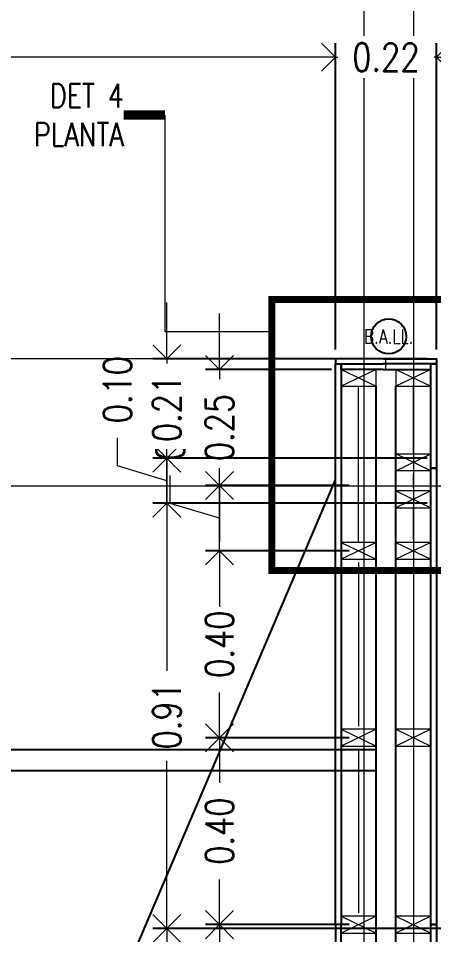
# Model space of a CAD drawing. Header units: metres. Extents: x -2 to 690, y -116 to 73.
# Drawn here: x 462.953 to 463.841, y 49.24 to 51.201 of the extents above; entities that cross this region are included whole.
import ezdxf

# ---------------------------------------------------------------- set-up
doc = ezdxf.new("R2010")
doc.units = ezdxf.units.M
doc.header["$LTSCALE"] = 5
doc.header["$MEASUREMENT"] = 0
doc.layers.get('0').update_dxf_attribs({"color": 30})
doc.layers.get('DEFPOINTS').update_dxf_attribs({"color": 210})
doc.layers.add('_AUX', color=210, linetype='Continuous', lineweight=18, plot=False)
for name, color, linetype, lineweight in [('A-ANNO-DIMS', 3, 'Continuous', 18), ('A-ANNO-SYMB', 3, 'Continuous', 18), ('A-ANNO-TEXT', 3, 'Continuous', 18), ('A-DETL-MCUT', 4, 'Continuous', 25), ('A-ELEV-IDEN', 3, 'Continuous', 18), ('A-ELEV-MBE2', 4, 'Continuous', 25), ('A-WALL-PATT', 8, 'Continuous', 18), ('A-WALL-STUD', 3, 'Continuous', 18)]:
    doc.layers.add(name, color=color, linetype=linetype, lineweight=lineweight)
doc.styles.add('E-ROMANS', font='romans.shx', dxfattribs={"width": 0.8})
doc.dimstyles.new('E-0050_ARW_12', dxfattribs={"dimscale": 0.001, "dimtxt": 60, "dimasz": 60, "dimexe": 30, "dimexo": 20, "dimgap": 30, "dimtad": 0, "dimzin": 0, "dimdsep": 46, "dimtxsty": 'E-ROMANS', "dimblk": 'OPEN90', "dimcen": 30, "dimclrd": 256, "dimclre": 256, "dimclrt": 256, "dimadec": 0, "dimazin": 0, "dimtfac": 1, "dimtmove": 1, "dimatfit": 3, "dimldrblk": 'OPEN90', "dimfxl": 1, "dimtfill": 1, "dimtolj": 1, "dimtzin": 0, "dimlwd": -1, "dimarcsym": 0})

# ---------------------------------------------------------------- blocks, each defined once
blk = doc.blocks.new('_Open90')
at = {"color": 0, "linetype": 'ByBlock', "lineweight": -2}
for p, q in [((-0.5, 0.5), (0, 0)), ((0, 0), (-1, 0)), ((0, 0), (-0.5, -0.5))]:
    blk.add_line(p, q, dxfattribs=at)
blk = doc.blocks.new('*D671')
at = {"layer": 'A-ANNO-DIMS', "lineweight": -2, "transparency": 16777216}
for p, q in [((463.66, 49.2615), (463.3526, 49.2615)), ((463.66, 48.8615), (463.3526, 48.8615))]:
    blk.add_line(p, q, dxfattribs=at)
at = {"layer": 'A-ANNO-DIMS', "transparency": 16777216}
for p, q in [((463.3826, 49.2015), (463.3826, 49.1647)), ((463.3826, 48.9215), (463.3826, 48.9584))]:
    blk.add_line(p, q, dxfattribs=at)
at = {"layer": 'DEFPOINTS', "color": 0, "transparency": 16777216}
for p in [(463.3826, 49.2615), (463.68, 49.2615), (463.68, 48.8615)]:
    blk.add_point(p, dxfattribs=at)
at = {"layer": 'A-ANNO-DIMS', "transparency": 16777216, "xscale": 0.06, "yscale": 0.06, "zscale": 0.06}
for p, rotation in [((463.3826, 49.2615), 90), ((463.3826, 48.8615), 270)]:
    blk.add_blockref('_Open90', p, dxfattribs=dict(at, rotation=rotation))
at = {"layer": 'A-ANNO-DIMS', "transparency": 16777216, "insert": (463.3826, 49.0615), "char_height": 0.06, "attachment_point": 5, "rotation": 90, "style": 'E-ROMANS', "bg_fill": 3, "box_fill_scale": 1.25, "bg_fill_color": 256, "bg_fill_true_color": 13158600, "bg_fill_transparency": 0}
blk.add_mtext('\\A1;0.40', dxfattribs=at)
blk = doc.blocks.new('*D672')
at = {"layer": 'A-ANNO-DIMS', "lineweight": -2, "transparency": 16777216}
for p, q in [((463.66, 49.6615), (463.3526, 49.6615)), ((463.66, 49.2615), (463.3526, 49.2615))]:
    blk.add_line(p, q, dxfattribs=at)
at = {"layer": 'A-ANNO-DIMS', "transparency": 16777216}
for p, q in [((463.3826, 49.6015), (463.3826, 49.5647)), ((463.3826, 49.3215), (463.3826, 49.3584))]:
    blk.add_line(p, q, dxfattribs=at)
at = {"layer": 'DEFPOINTS', "color": 0, "transparency": 16777216}
for p in [(463.3826, 49.6615), (463.68, 49.6615), (463.68, 49.2615)]:
    blk.add_point(p, dxfattribs=at)
at = {"layer": 'A-ANNO-DIMS', "transparency": 16777216, "xscale": 0.06, "yscale": 0.06, "zscale": 0.06}
for p, rotation in [((463.3826, 49.6615), 90), ((463.3826, 49.2615), 270)]:
    blk.add_blockref('_Open90', p, dxfattribs=dict(at, rotation=rotation))
at = {"layer": 'A-ANNO-DIMS', "transparency": 16777216, "insert": (463.3826, 49.4615), "char_height": 0.06, "attachment_point": 5, "rotation": 90, "style": 'E-ROMANS', "bg_fill": 3, "box_fill_scale": 1.25, "bg_fill_color": 256, "bg_fill_true_color": 13158600, "bg_fill_transparency": 0}
blk.add_mtext('\\A1;0.40', dxfattribs=at)
blk = doc.blocks.new('*D673')
at = {"layer": 'A-ANNO-DIMS', "lineweight": -2, "transparency": 16777216}
for p, q in [((463.66, 50.0615), (463.3526, 50.0615)), ((463.66, 49.6615), (463.3526, 49.6615))]:
    blk.add_line(p, q, dxfattribs=at)
at = {"layer": 'A-ANNO-DIMS', "transparency": 16777216}
for p, q in [((463.3826, 50.0015), (463.3826, 49.9647)), ((463.3826, 49.7215), (463.3826, 49.7584))]:
    blk.add_line(p, q, dxfattribs=at)
at = {"layer": 'DEFPOINTS', "color": 0, "transparency": 16777216}
for p in [(463.3826, 50.0615), (463.68, 50.0615), (463.68, 49.6615)]:
    blk.add_point(p, dxfattribs=at)
at = {"layer": 'A-ANNO-DIMS', "transparency": 16777216, "xscale": 0.06, "yscale": 0.06, "zscale": 0.06}
for p, rotation in [((463.3826, 50.0615), 90), ((463.3826, 49.6615), 270)]:
    blk.add_blockref('_Open90', p, dxfattribs=dict(at, rotation=rotation))
at = {"layer": 'A-ANNO-DIMS', "transparency": 16777216, "insert": (463.3826, 49.8615), "char_height": 0.06, "attachment_point": 5, "rotation": 90, "style": 'E-ROMANS', "bg_fill": 3, "box_fill_scale": 1.25, "bg_fill_color": 256, "bg_fill_true_color": 13158600, "bg_fill_transparency": 0}
blk.add_mtext('\\A1;0.40', dxfattribs=at)
blk = doc.blocks.new('*D674')
at = {"layer": 'A-ANNO-DIMS', "transparency": 16777216}
for p, q in [((463.3826, 50.261), (463.3826, 50.321)), ((463.2776, 50.1628), (463.2776, 50.2228)), ((463.3826, 50.0615), (463.3826, 50.201)), ((463.3826, 50.0615), (463.3826, 50.201)), ((463.3826, 50.1313), (463.2776, 50.1628)), ((463.3826, 50.0015), (463.3826, 49.9415))]:
    blk.add_line(p, q, dxfattribs=at)
at = {"layer": 'A-ANNO-DIMS', "lineweight": -2, "transparency": 16777216}
for p, q in [((463.66, 50.201), (463.3526, 50.201)), ((463.66, 50.0615), (463.3526, 50.0615))]:
    blk.add_line(p, q, dxfattribs=at)
at = {"layer": 'DEFPOINTS', "color": 0, "transparency": 16777216}
for p in [(463.3826, 50.201), (463.68, 50.201), (463.68, 50.0615)]:
    blk.add_point(p, dxfattribs=at)
at = {"layer": 'A-ANNO-DIMS', "transparency": 16777216, "xscale": 0.06, "yscale": 0.06, "zscale": 0.06}
for p, rotation in [((463.3826, 50.201), 270), ((463.3826, 50.0615), 90)]:
    blk.add_blockref('_Open90', p, dxfattribs=dict(at, rotation=rotation))
at = {"layer": 'A-ANNO-DIMS', "transparency": 16777216, "insert": (463.2776, 50.3271), "char_height": 0.06, "attachment_point": 5, "rotation": 90, "style": 'E-ROMANS', "bg_fill": 3, "box_fill_scale": 1.25, "bg_fill_color": 256, "bg_fill_true_color": 13158600, "bg_fill_transparency": 0}
blk.add_mtext('\\A1;0.14', dxfattribs=at)
blk = doc.blocks.new('*D675')
at = {"layer": 'A-ANNO-DIMS', "transparency": 16777216}
for p, q in [((463.3826, 50.5095), (463.3826, 50.5695)), ((463.3826, 50.4495), (463.3826, 50.4284)), ((463.3826, 50.201), (463.3826, 50.2221)), ((463.3826, 50.141), (463.3826, 50.081))]:
    blk.add_line(p, q, dxfattribs=at)
at = {"layer": 'A-ANNO-DIMS', "lineweight": -2, "transparency": 16777216}
for p, q in [((463.6225, 50.4495), (463.3526, 50.4495)), ((463.66, 50.201), (463.3526, 50.201))]:
    blk.add_line(p, q, dxfattribs=at)
at = {"layer": 'DEFPOINTS', "color": 0, "transparency": 16777216}
for p in [(463.3826, 50.4495), (463.6425, 50.4495), (463.68, 50.201)]:
    blk.add_point(p, dxfattribs=at)
at = {"layer": 'A-ANNO-DIMS', "transparency": 16777216, "xscale": 0.06, "yscale": 0.06, "zscale": 0.06}
for p, rotation in [((463.3826, 50.4495), 270), ((463.3826, 50.201), 90)]:
    blk.add_blockref('_Open90', p, dxfattribs=dict(at, rotation=rotation))
at = {"layer": 'A-ANNO-DIMS', "transparency": 16777216, "insert": (463.3826, 50.3253), "char_height": 0.06, "attachment_point": 5, "rotation": 90, "style": 'E-ROMANS', "bg_fill": 3, "box_fill_scale": 1.25, "bg_fill_color": 256, "bg_fill_true_color": 13158600, "bg_fill_transparency": 0}
blk.add_mtext('\\A1;0.25', dxfattribs=at)
blk = doc.blocks.new('*D638')
at = {"layer": 'A-ANNO-DIMS', "lineweight": -2, "transparency": 16777216}
for p, q in [((464.6776, 49.2535), (463.24, 49.2535)), ((464.7266, 48.8035), (463.24, 48.8035))]:
    blk.add_line(p, q, dxfattribs=at)
at = {"layer": 'A-ANNO-DIMS', "transparency": 16777216}
for p, q in [((463.27, 49.1935), (463.27, 49.1317)), ((463.27, 48.8635), (463.27, 48.9254))]:
    blk.add_line(p, q, dxfattribs=at)
at = {"layer": 'DEFPOINTS', "color": 0, "transparency": 16777216}
for p in [(463.27, 49.2535), (464.6976, 49.2535), (464.7466, 48.8035)]:
    blk.add_point(p, dxfattribs=at)
at = {"layer": 'A-ANNO-DIMS', "transparency": 16777216, "xscale": 0.06, "yscale": 0.06, "zscale": 0.06}
for p, rotation in [((463.27, 49.2535), 90), ((463.27, 48.8035), 270)]:
    blk.add_blockref('_Open90', p, dxfattribs=dict(at, rotation=rotation))
at = {"layer": 'A-ANNO-DIMS', "transparency": 16777216, "insert": (463.27, 49.0285), "char_height": 0.06, "attachment_point": 5, "rotation": 90, "style": 'E-ROMANS', "bg_fill": 3, "box_fill_scale": 1.25, "bg_fill_color": 256, "bg_fill_true_color": 13158600, "bg_fill_transparency": 0}
blk.add_mtext('\\A1;0.45', dxfattribs=at)
blk = doc.blocks.new('*D1244')
at = {"layer": 'A-ANNO-DIMS', "lineweight": -2, "transparency": 16777216}
for p, q in [((463.8266, 50.1635), (463.24, 50.1635)), ((464.6776, 49.2535), (463.24, 49.2535))]:
    blk.add_line(p, q, dxfattribs=at)
at = {"layer": 'A-ANNO-DIMS', "transparency": 16777216}
for p, q in [((463.27, 50.1035), (463.27, 49.8048)), ((463.27, 49.3135), (463.27, 49.6123))]:
    blk.add_line(p, q, dxfattribs=at)
at = {"layer": 'DEFPOINTS', "color": 0, "transparency": 16777216}
for p in [(463.27, 50.1635), (463.8466, 50.1635), (464.6976, 49.2535)]:
    blk.add_point(p, dxfattribs=at)
at = {"layer": 'A-ANNO-DIMS', "transparency": 16777216, "xscale": 0.06, "yscale": 0.06, "zscale": 0.06}
for p, rotation in [((463.27, 50.1635), 90), ((463.27, 49.2535), 270)]:
    blk.add_blockref('_Open90', p, dxfattribs=dict(at, rotation=rotation))
at = {"layer": 'A-ANNO-DIMS', "transparency": 16777216, "insert": (463.27, 49.7085), "char_height": 0.06, "attachment_point": 5, "rotation": 90, "style": 'E-ROMANS', "bg_fill": 3, "box_fill_scale": 1.25, "bg_fill_color": 256, "bg_fill_true_color": 13158600, "bg_fill_transparency": 0}
blk.add_mtext('\\A1;0.91', dxfattribs=at)
blk = doc.blocks.new('*D1245')
at = {"layer": 'A-ANNO-DIMS', "transparency": 16777216}
for p, q in [((463.27, 50.3195), (463.27, 50.3795)), ((463.165, 50.243), (463.165, 50.303)), ((463.27, 50.1635), (463.27, 50.2595)), ((463.27, 50.1635), (463.27, 50.2595)), ((463.27, 50.2115), (463.165, 50.243)), ((463.27, 50.1035), (463.27, 50.0435))]:
    blk.add_line(p, q, dxfattribs=at)
at = {"layer": 'A-ANNO-DIMS', "lineweight": -2, "transparency": 16777216}
for p, q in [((463.8266, 50.2595), (463.24, 50.2595)), ((463.8266, 50.1635), (463.24, 50.1635))]:
    blk.add_line(p, q, dxfattribs=at)
at = {"layer": 'DEFPOINTS', "color": 0, "transparency": 16777216}
for p in [(463.27, 50.2595), (463.8466, 50.2595), (463.8466, 50.1635)]:
    blk.add_point(p, dxfattribs=at)
at = {"layer": 'A-ANNO-DIMS', "transparency": 16777216, "xscale": 0.06, "yscale": 0.06, "zscale": 0.06}
for p, rotation in [((463.27, 50.2595), 270), ((463.27, 50.1635), 90)]:
    blk.add_blockref('_Open90', p, dxfattribs=dict(at, rotation=rotation))
at = {"layer": 'A-ANNO-DIMS', "transparency": 16777216, "insert": (463.165, 50.4062), "char_height": 0.06, "attachment_point": 5, "rotation": 90, "style": 'E-ROMANS', "bg_fill": 3, "box_fill_scale": 1.25, "bg_fill_color": 256, "bg_fill_true_color": 13158600, "bg_fill_transparency": 0}
blk.add_mtext('\\A1;0.10', dxfattribs=at)
blk = doc.blocks.new('*D1246')
at = {"layer": 'A-ANNO-DIMS', "transparency": 16777216}
for p, q in [((463.27, 50.5325), (463.27, 50.5925)), ((463.27, 50.4725), (463.27, 50.4623)), ((463.27, 50.2595), (463.27, 50.2697)), ((463.27, 50.1995), (463.27, 50.1395))]:
    blk.add_line(p, q, dxfattribs=at)
at = {"layer": 'A-ANNO-DIMS', "lineweight": -2, "transparency": 16777216}
for p, q in [((463.8266, 50.4725), (463.24, 50.4725)), ((463.8266, 50.2595), (463.24, 50.2595))]:
    blk.add_line(p, q, dxfattribs=at)
at = {"layer": 'DEFPOINTS', "color": 0, "transparency": 16777216}
for p in [(463.27, 50.4725), (463.8466, 50.4725), (463.8466, 50.2595)]:
    blk.add_point(p, dxfattribs=at)
at = {"layer": 'A-ANNO-DIMS', "transparency": 16777216, "xscale": 0.06, "yscale": 0.06, "zscale": 0.06}
for p, rotation in [((463.27, 50.4725), 270), ((463.27, 50.2595), 90)]:
    blk.add_blockref('_Open90', p, dxfattribs=dict(at, rotation=rotation))
at = {"layer": 'A-ANNO-DIMS', "transparency": 16777216, "insert": (463.27, 50.366), "char_height": 0.06, "attachment_point": 5, "rotation": 90, "style": 'E-ROMANS', "bg_fill": 3, "box_fill_scale": 1.25, "bg_fill_color": 256, "bg_fill_true_color": 13158600, "bg_fill_transparency": 0}
blk.add_mtext('\\A1;0.21', dxfattribs=at)
blk = doc.blocks.new('*D794')
at = {"layer": 'A-ANNO-DIMS', "lineweight": -2, "transparency": 16777216}
for p, q in [((460.6525, 50.2685), (460.6525, 51.1479)), ((463.6305, 50.4925), (463.6305, 51.1479))]:
    blk.add_line(p, q, dxfattribs=at)
at = {"layer": 'A-ANNO-DIMS', "transparency": 16777216}
for p, q in [((460.7125, 51.1179), (462.0384, 51.1179)), ((463.5705, 51.1179), (462.2447, 51.1179))]:
    blk.add_line(p, q, dxfattribs=at)
at = {"layer": 'DEFPOINTS', "color": 0, "transparency": 16777216}
for p in [(463.6305, 51.1179), (463.6305, 50.4725), (460.6525, 50.2485)]:
    blk.add_point(p, dxfattribs=at)
at = {"layer": 'A-ANNO-DIMS', "transparency": 16777216, "xscale": 0.06, "yscale": 0.06, "zscale": 0.06, "rotation": 180}
blk.add_blockref('_Open90', (460.6525, 51.1179), dxfattribs=at)
at = {"layer": 'A-ANNO-DIMS', "transparency": 16777216, "xscale": 0.06, "yscale": 0.06, "zscale": 0.06}
blk.add_blockref('_Open90', (463.6305, 51.1179), dxfattribs=at)
at = {"layer": 'A-ANNO-DIMS', "transparency": 16777216, "insert": (462.1415, 51.1179), "char_height": 0.06, "attachment_point": 5, "style": 'E-ROMANS', "bg_fill": 3, "box_fill_scale": 1.25, "bg_fill_color": 256, "bg_fill_true_color": 13158600, "bg_fill_transparency": 0}
blk.add_mtext('\\A1;2.98', dxfattribs=at)
blk = doc.blocks.new('*D795')
at = {"layer": 'A-ANNO-DIMS', "lineweight": -2, "transparency": 16777216}
for p, q in [((463.6305, 50.4925), (463.6305, 51.1479)), ((463.8466, 50.4925), (463.8466, 51.1479))]:
    blk.add_line(p, q, dxfattribs=at)
at = {"layer": 'A-ANNO-DIMS', "transparency": 16777216}
for p, q in [((463.5705, 51.1179), (463.5105, 51.1179)), ((463.6305, 51.1179), (463.6354, 51.1179)), ((463.8466, 51.1179), (463.8417, 51.1179)), ((463.9066, 51.1179), (463.9666, 51.1179))]:
    blk.add_line(p, q, dxfattribs=at)
at = {"layer": 'DEFPOINTS', "color": 0, "transparency": 16777216}
for p in [(463.8466, 51.1179), (463.6305, 50.4725), (463.8466, 50.4725)]:
    blk.add_point(p, dxfattribs=at)
at = {"layer": 'A-ANNO-DIMS', "transparency": 16777216, "xscale": 0.06, "yscale": 0.06, "zscale": 0.06}
blk.add_blockref('_Open90', (463.6305, 51.1179), dxfattribs=at)
at = {"layer": 'A-ANNO-DIMS', "transparency": 16777216, "xscale": 0.06, "yscale": 0.06, "zscale": 0.06, "rotation": 180}
blk.add_blockref('_Open90', (463.8466, 51.1179), dxfattribs=at)
at = {"layer": 'A-ANNO-DIMS', "transparency": 16777216, "insert": (463.7385, 51.1179), "char_height": 0.06, "attachment_point": 5, "style": 'E-ROMANS', "bg_fill": 3, "box_fill_scale": 1.25, "bg_fill_color": 256, "bg_fill_true_color": 13158600, "bg_fill_transparency": 0}
blk.add_mtext('\\A1;0.22', dxfattribs=at)

msp = doc.modelspace()

# ---------------------------------------------------------------- linework, layer by layer
at = {"layer": 'A-ANNO-SYMB'}
msp.add_line((478.3225, 50.2), (455.4882, 50.2), dxfattribs=at)
at = {"layer": 'A-DETL-MCUT'}
for points in [[(463.7325, 50.4725), (463.8466, 50.4725), (463.8466, 50.4615), (463.7325, 50.4615)], [(463.7325, 50.4495), (463.8346, 50.4495), (463.8346, 50.4615), (463.7325, 50.4615)]]:
    msp.add_lwpolyline(points, dxfattribs=at)
for points in [[(463.8346, 50.2385), (463.8346, 50.4615), (463.8466, 50.4615), (463.8466, 50.2385)], [(463.8346, 49.2615), (463.8346, 50.2385), (463.8466, 50.2385), (463.8466, 49.2615)], [(463.8346, 48.0615), (463.8346, 49.2615), (463.8466, 49.2615), (463.8466, 48.0615)]]:
    msp.add_lwpolyline(points, close=True, dxfattribs=at)
at = {"layer": 'A-ELEV-MBE2'}
msp.add_line((463.7596, 43.0095), (463.7596, 50.4135), dxfattribs=at)
at = {"layer": 'A-ELEV-MBE2', "ltscale": 0.05}
msp.add_circle((463.7445, 50.5201), 0.0375, dxfattribs=at)

# ---------------------------------------------------------------- dimensions: what is measured, and where the dimension line sits
at = {"layer": 'A-ANNO-DIMS'}
dim = msp.add_linear_dim(base=(463.3826, 49.2615), p1=(463.68, 48.8615), p2=(463.68, 49.2615), angle=90, dimstyle='E-0050_ARW_12', dxfattribs=at)
dim.commit()
dim.dimension.update_dxf_attribs({"geometry": '*D671', "text_midpoint": (463.3826, 49.0615)})

# ---------------------------------------------------------------- next in the draw order: dimensions: what is measured, and where the dimension line sits
dim = msp.add_linear_dim(base=(463.3826, 49.6615), p1=(463.68, 49.2615), p2=(463.68, 49.6615), angle=90, dimstyle='E-0050_ARW_12', dxfattribs=at)
dim.commit()
dim.dimension.update_dxf_attribs({"geometry": '*D672', "text_midpoint": (463.3826, 49.4615)})

# ---------------------------------------------------------------- next in the draw order: dimensions: what is measured, and where the dimension line sits
for base, p1, p2, picture, middle in [((463.3826, 50.0615), (463.68, 49.6615), (463.68, 50.0615), '*D673', (463.3826, 49.8615)), ((463.27, 49.2535), (464.7466, 48.8035), (464.6976, 49.2535), '*D638', (463.27, 49.0285))]:
    dim = msp.add_linear_dim(base=base, p1=p1, p2=p2, angle=90, dimstyle='E-0050_ARW_12', dxfattribs=at)
    dim.commit()
    dim.dimension.update_dxf_attribs({"geometry": picture, "text_midpoint": middle})

# ---------------------------------------------------------------- next in the draw order: dimensions: what is measured, and where the dimension line sits
dim = msp.add_linear_dim(base=(463.3826, 50.201), p1=(463.68, 50.0615), p2=(463.68, 50.201), angle=90, dimstyle='E-0050_ARW_12', dxfattribs=at)
dim.commit()
dim.dimension.update_dxf_attribs({"geometry": '*D674', "text_midpoint": (463.2776, 50.2528)})

# ---------------------------------------------------------------- next in the draw order: dimensions: what is measured, and where the dimension line sits
dim = msp.add_linear_dim(base=(463.3826, 50.4495), p1=(463.68, 50.201), p2=(463.6425, 50.4495), angle=90, dimstyle='E-0050_ARW_12', dxfattribs=at)
dim.commit()
dim.dimension.update_dxf_attribs({"geometry": '*D675', "text_midpoint": (463.3826, 50.3253)})

# ---------------------------------------------------------------- next in the draw order: dimensions: what is measured, and where the dimension line sits
dim = msp.add_linear_dim(base=(463.27, 50.1635), p1=(464.6976, 49.2535), p2=(463.8466, 50.1635), angle=90, dimstyle='E-0050_ARW_12', dxfattribs=at)
dim.commit()
dim.dimension.update_dxf_attribs({"geometry": '*D1244', "text_midpoint": (463.27, 49.7085)})

# ---------------------------------------------------------------- next in the draw order: linework, layer by layer
at = {"layer": 'A-DETL-MCUT'}
msp.add_lwpolyline([(463.6425, 48.0615), (463.6425, 49.2615), (463.6305, 49.2615), (463.6305, 48.0615)], close=True, dxfattribs=at)
at = {"layer": 'A-ELEV-MBE2'}
for p, q in [((460.5675, 49.6365), (463.7175, 49.6366)), ((460.5675, 49.5915), (463.7175, 49.5916))]:
    msp.add_line(p, q, dxfattribs=at)
at = {"layer": 'A-WALL-PATT', "ltscale": 0.1}
for p, q in [((463.68, 49.6365), (463.68, 49.2865)), ((463.7971, 49.6365), (463.7971, 49.2865))]:
    msp.add_line(p, q, dxfattribs=at)
at = {"layer": 'A-WALL-STUD'}
for p, q in [((463.7175, 49.6795), (463.6425, 49.6435)), ((463.6425, 49.6795), (463.7175, 49.6435)), ((463.8346, 49.6795), (463.7596, 49.6435)), ((463.7596, 49.6795), (463.8346, 49.6435)), ((463.7175, 49.2796), (463.6425, 49.2436)), ((463.6425, 49.2796), (463.7175, 49.2436)), ((463.8346, 49.2795), (463.7596, 49.2435)), ((463.7596, 49.2795), (463.8346, 49.2435))]:
    msp.add_line(p, q, dxfattribs=at)
for points in [[(463.7175, 49.6795), (463.6425, 49.6795), (463.6425, 49.6435), (463.7175, 49.6435)], [(463.8346, 49.6795), (463.7596, 49.6795), (463.7596, 49.6435), (463.8346, 49.6435)], [(463.7175, 49.2796), (463.6425, 49.2796), (463.6425, 49.2436), (463.7175, 49.2436)], [(463.8346, 49.2795), (463.7596, 49.2795), (463.7596, 49.2435), (463.8346, 49.2435)]]:
    msp.add_lwpolyline(points, close=True, dxfattribs=at)

# ---------------------------------------------------------------- next in the draw order: dimensions: what is measured, and where the dimension line sits
at = {"layer": 'A-ANNO-DIMS'}
dim = msp.add_linear_dim(base=(463.27, 50.2595), p1=(463.8466, 50.1635), p2=(463.8466, 50.2595), angle=90, dimstyle='E-0050_ARW_12', dxfattribs=at)
dim.commit()
dim.dimension.update_dxf_attribs({"geometry": '*D1245', "text_midpoint": (463.165, 50.333)})

# ---------------------------------------------------------------- next in the draw order: linework, layer by layer
at = {"layer": 'A-WALL-PATT', "ltscale": 0.1}
for p, q in [((463.68, 50.0365), (463.68, 49.6865)), ((463.7971, 50.0365), (463.7971, 49.6865))]:
    msp.add_line(p, q, dxfattribs=at)
at = {"layer": 'A-WALL-STUD'}
for p, q in [((463.7175, 50.0795), (463.6425, 50.0435)), ((463.6425, 50.0795), (463.7175, 50.0435)), ((463.8346, 50.0795), (463.7596, 50.0435)), ((463.7596, 50.0795), (463.8346, 50.0435)), ((463.8346, 50.0795), (463.7596, 50.0435)), ((463.7596, 50.0795), (463.8346, 50.0435))]:
    msp.add_line(p, q, dxfattribs=at)
for points in [[(463.7175, 50.0795), (463.6425, 50.0795), (463.6425, 50.0435), (463.7175, 50.0435)], [(463.8346, 50.0795), (463.7596, 50.0795), (463.7596, 50.0435), (463.8346, 50.0435)], [(463.8346, 50.0795), (463.7596, 50.0795), (463.7596, 50.0435), (463.8346, 50.0435)]]:
    msp.add_lwpolyline(points, close=True, dxfattribs=at)

# ---------------------------------------------------------------- next in the draw order: dimensions: what is measured, and where the dimension line sits
at = {"layer": 'A-ANNO-DIMS'}
dim = msp.add_linear_dim(base=(463.27, 50.4725), p1=(463.8466, 50.2595), p2=(463.8466, 50.4725), angle=90, dimstyle='E-0050_ARW_12', dxfattribs=at)
dim.commit()
dim.dimension.update_dxf_attribs({"geometry": '*D1246', "text_midpoint": (463.27, 50.366)})

# ---------------------------------------------------------------- next in the draw order: linework, layer by layer
at = {"layer": 'A-ANNO-SYMB'}
for p, q in [((463.7971, 52.749), (463.7971, 41.5943)), ((463.692, 41.9459), (463.692, 52.3504))]:
    msp.add_line(p, q, dxfattribs=at)
at = {"layer": 'A-DETL-MCUT'}
for points in [[(463.7325, 50.4725), (463.6305, 50.4725), (463.6305, 50.4615), (463.7325, 50.4615)], [(463.7326, 50.4495), (463.6425, 50.4495), (463.6425, 50.4615), (463.7326, 50.4615)]]:
    msp.add_lwpolyline(points, dxfattribs=at)
msp.add_lwpolyline([(463.6305, 49.2615), (463.6305, 50.4615), (463.6425, 50.4615), (463.6425, 49.2615)], close=True, dxfattribs=at)
at = {"layer": 'A-ELEV-IDEN'}
msp.add_line((463.6305, 50.4725), (457.5355, 50.4725), dxfattribs=at)
at = {"layer": 'A-ELEV-MBE2'}
msp.add_line((463.7175, 43.0095), (463.7175, 50.4135), dxfattribs=at)
at = {"layer": 'A-ELEV-MBE2', "ltscale": 7}
msp.add_line((460.6635, 43.2395), (463.6305, 50.2135), dxfattribs=at)
at = {"layer": 'A-WALL-PATT', "ltscale": 0.1}
for p, q in [((463.68, 50.0795), (463.68, 50.4135)), ((463.7971, 50.2686), (463.7971, 50.4135)), ((463.7971, 50.2326), (463.7971, 50.1895)), ((463.7971, 50.1965), (463.7971, 50.2256)), ((463.7971, 50.0865), (463.7971, 50.1535))]:
    msp.add_line(p, q, dxfattribs=at)
at = {"layer": 'A-WALL-STUD'}
for p, q in [((463.7175, 50.4495), (463.6425, 50.4135)), ((463.6425, 50.4495), (463.7175, 50.4135)), ((463.8346, 50.4495), (463.7596, 50.4135)), ((463.7596, 50.4495), (463.8346, 50.4135)), ((463.8346, 50.2326), (463.7596, 50.2686)), ((463.7596, 50.2326), (463.8346, 50.2686)), ((463.8346, 50.1895), (463.7596, 50.1535)), ((463.7596, 50.1895), (463.8346, 50.1535))]:
    msp.add_line(p, q, dxfattribs=at)
for points in [[(463.7175, 50.4495), (463.6425, 50.4495), (463.6425, 50.4135), (463.7175, 50.4135)], [(463.8346, 50.4495), (463.7596, 50.4495), (463.7596, 50.4135), (463.8346, 50.4135)], [(463.8346, 50.2326), (463.7596, 50.2326), (463.7596, 50.2686), (463.8346, 50.2686)], [(463.8346, 50.1895), (463.7596, 50.1895), (463.7596, 50.1535), (463.8346, 50.1535)]]:
    msp.add_lwpolyline(points, close=True, dxfattribs=at)

# ---------------------------------------------------------------- next in the draw order: texts
at = {"layer": 'A-ANNO-TEXT', "insert": (463.7445, 50.5201), "char_height": 0.03, "attachment_point": 5, "style": 'E-ROMANS'}
msp.add_mtext('\\pi-0.09,l0.09,t0.09;B.A.LL.', dxfattribs=at)

# ---------------------------------------------------------------- next in the draw order: dimensions: what is measured, and where the dimension line sits
at = {"layer": 'A-ANNO-DIMS'}
dim = msp.add_linear_dim(base=(463.6305, 51.1179), p1=(460.6525, 50.2485), p2=(463.6305, 50.4725), dimstyle='E-0050_ARW_12', dxfattribs=at)
dim.commit()
dim.dimension.update_dxf_attribs({"geometry": '*D794', "text_midpoint": (462.1415, 51.1179)})

# ---------------------------------------------------------------- next in the draw order: linework, layer by layer
at = {"layer": 'A-ANNO-SYMB', "const_width": 0.02}
msp.add_lwpolyline([(463.1782, 50.9937), (463.2664, 50.9937)], dxfattribs=at)
at = {"layer": 'A-ANNO-SYMB'}
msp.add_lwpolyline([(463.4946, 50.5302), (463.2664, 50.5302), (463.2664, 50.9937), (463.2664, 50.9937)], dxfattribs=at)

# ---------------------------------------------------------------- next in the draw order: texts
at = {"layer": 'A-ANNO-TEXT', "insert": (463.1782, 50.9937), "char_height": 0.05, "attachment_point": 6, "style": 'E-ROMANS'}
msp.add_mtext('\\pi-0.15,l0.15,t0.15;DET 4\\PPLANTA', dxfattribs=at)

# ---------------------------------------------------------------- next in the draw order: dimensions: what is measured, and where the dimension line sits
at = {"layer": 'A-ANNO-DIMS'}
dim = msp.add_linear_dim(base=(463.8466, 51.1179), p1=(463.6305, 50.4725), p2=(463.8466, 50.4725), dimstyle='E-0050_ARW_12', dxfattribs=at)
dim.commit()
dim.dimension.update_dxf_attribs({"geometry": '*D795', "text_midpoint": (463.7385, 51.1179)})

# ---------------------------------------------------------------- next in the draw order: linework, layer by layer
at = {"layer": '_AUX'}
msp.add_line((463.7385, 50.4495), (463.7385, 50.4725), dxfattribs=at)
at = {"layer": 'A-ANNO-SYMB', "ltscale": 0.5, "const_width": 0.015}
msp.add_lwpolyline([(463.4946, 50.5995), (463.9946, 50.5995), (463.9946, 50.0194), (463.4946, 50.0194), (463.4946, 50.5995)], dxfattribs=at)

doc.saveas('drawing.dxf')
